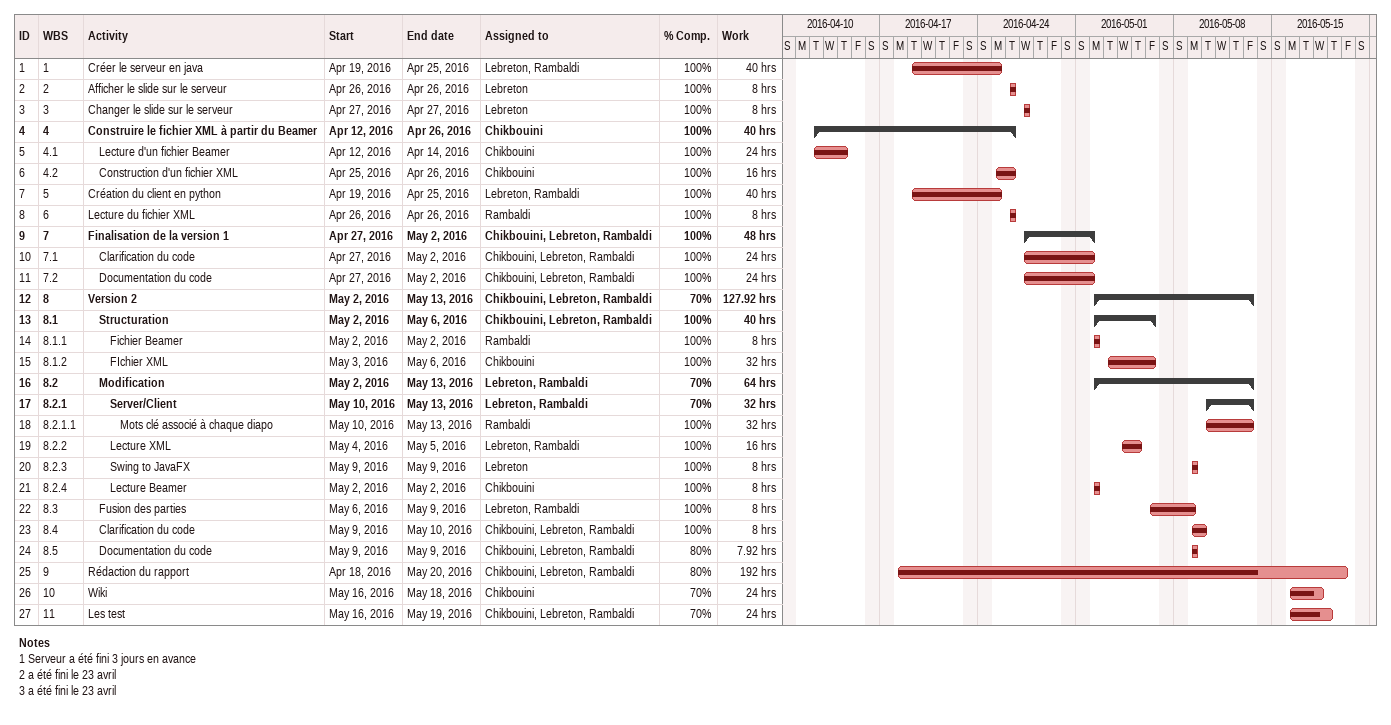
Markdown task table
| ID | WBS | Task | Start | Finish | Resources | % complete | Work (h) |
|---|---|---|---|---|---|---|---|
| 1 | 1 | Créer le serveur en java | 2016-04-19 | 2016-04-25 | Lebreton, Rambaldi | 100 | 40 |
| 2 | 2 | Afficher le slide sur le serveur | 2016-04-26 | 2016-04-26 | Lebreton | 100 | 8 |
| 3 | 3 | Changer le slide sur le serveur | 2016-04-27 | 2016-04-27 | Lebreton | 100 | 8 |
| 4 | 4 | **Construire le fichier XML à partir du Beamer** | 2016-04-12 | 2016-04-26 | Chikbouini | 100 | 40 |
| 5 | 4.1 | Lecture d'un fichier Beamer | 2016-04-12 | 2016-04-14 | Chikbouini | 100 | 24 |
| 6 | 4.2 | Construction d'un fichier XML | 2016-04-25 | 2016-04-26 | Chikbouini | 100 | 16 |
| 7 | 5 | Création du client en python | 2016-04-19 | 2016-04-25 | Lebreton, Rambaldi | 100 | 40 |
| 8 | 6 | Lecture du fichier XML | 2016-04-26 | 2016-04-26 | Rambaldi | 100 | 8 |
| 9 | 7 | **Finalisation de la version 1** | 2016-04-27 | 2016-05-02 | Chikbouini, Lebreton, Rambaldi | 100 | 48 |
| 10 | 7.1 | Clarification du code | 2016-04-27 | 2016-05-02 | Chikbouini, Lebreton, Rambaldi | 100 | 24 |
| 11 | 7.2 | Documentation du code | 2016-04-27 | 2016-05-02 | Chikbouini, Lebreton, Rambaldi | 100 | 24 |
| 12 | 8 | **Version 2** | 2016-05-02 | 2016-05-13 | Chikbouini, Lebreton, Rambaldi | 70 | 127.92 |
| 13 | 8.1 | **Structuration** | 2016-05-02 | 2016-05-06 | Chikbouini, Lebreton, Rambaldi | 100 | 40 |
| 14 | 8.1.1 | Fichier Beamer | 2016-05-02 | 2016-05-02 | Rambaldi | 100 | 8 |
| 15 | 8.1.2 | FIchier XML | 2016-05-03 | 2016-05-06 | Chikbouini | 100 | 32 |
| 16 | 8.2 | **Modification** | 2016-05-02 | 2016-05-13 | Lebreton, Rambaldi | 70 | 64 |
| 17 | 8.2.1 | **Server/Client** | 2016-05-10 | 2016-05-13 | Lebreton, Rambaldi | 70 | 32 |
| 18 | 8.2.1.1 | Mots clé associé à chaque diapo | 2016-05-10 | 2016-05-13 | Rambaldi | 100 | 32 |
| 19 | 8.2.2 | Lecture XML | 2016-05-04 | 2016-05-05 | Lebreton, Rambaldi | 100 | 16 |
| 20 | 8.2.3 | Swing to JavaFX | 2016-05-09 | 2016-05-09 | Lebreton | 100 | 8 |
| 21 | 8.2.4 | Lecture Beamer | 2016-05-02 | 2016-05-02 | Chikbouini | 100 | 8 |
| 22 | 8.3 | Fusion des parties | 2016-05-06 | 2016-05-09 | Lebreton, Rambaldi | 100 | 8 |
| 23 | 8.4 | Clarification du code | 2016-05-09 | 2016-05-10 | Chikbouini, Lebreton, Rambaldi | 100 | 8 |
| 24 | 8.5 | Documentation du code | 2016-05-09 | 2016-05-09 | Chikbouini, Lebreton, Rambaldi | 80 | 7.92 |
| 25 | 9 | Rédaction du rapport | 2016-04-18 | 2016-05-20 | Chikbouini, Lebreton, Rambaldi | 80 | 192 |
| 26 | 10 | Wiki | 2016-05-16 | 2016-05-18 | Chikbouini | 70 | 24 |
| 27 | 11 | Les test | 2016-05-16 | 2016-05-19 | Chikbouini, Lebreton, Rambaldi | 70 | 24 |

Notes
- 1: Serveur a été fini 3 jours en avance
- 2: a été fini le 23 avril
- 3: a été fini le 23 avril
